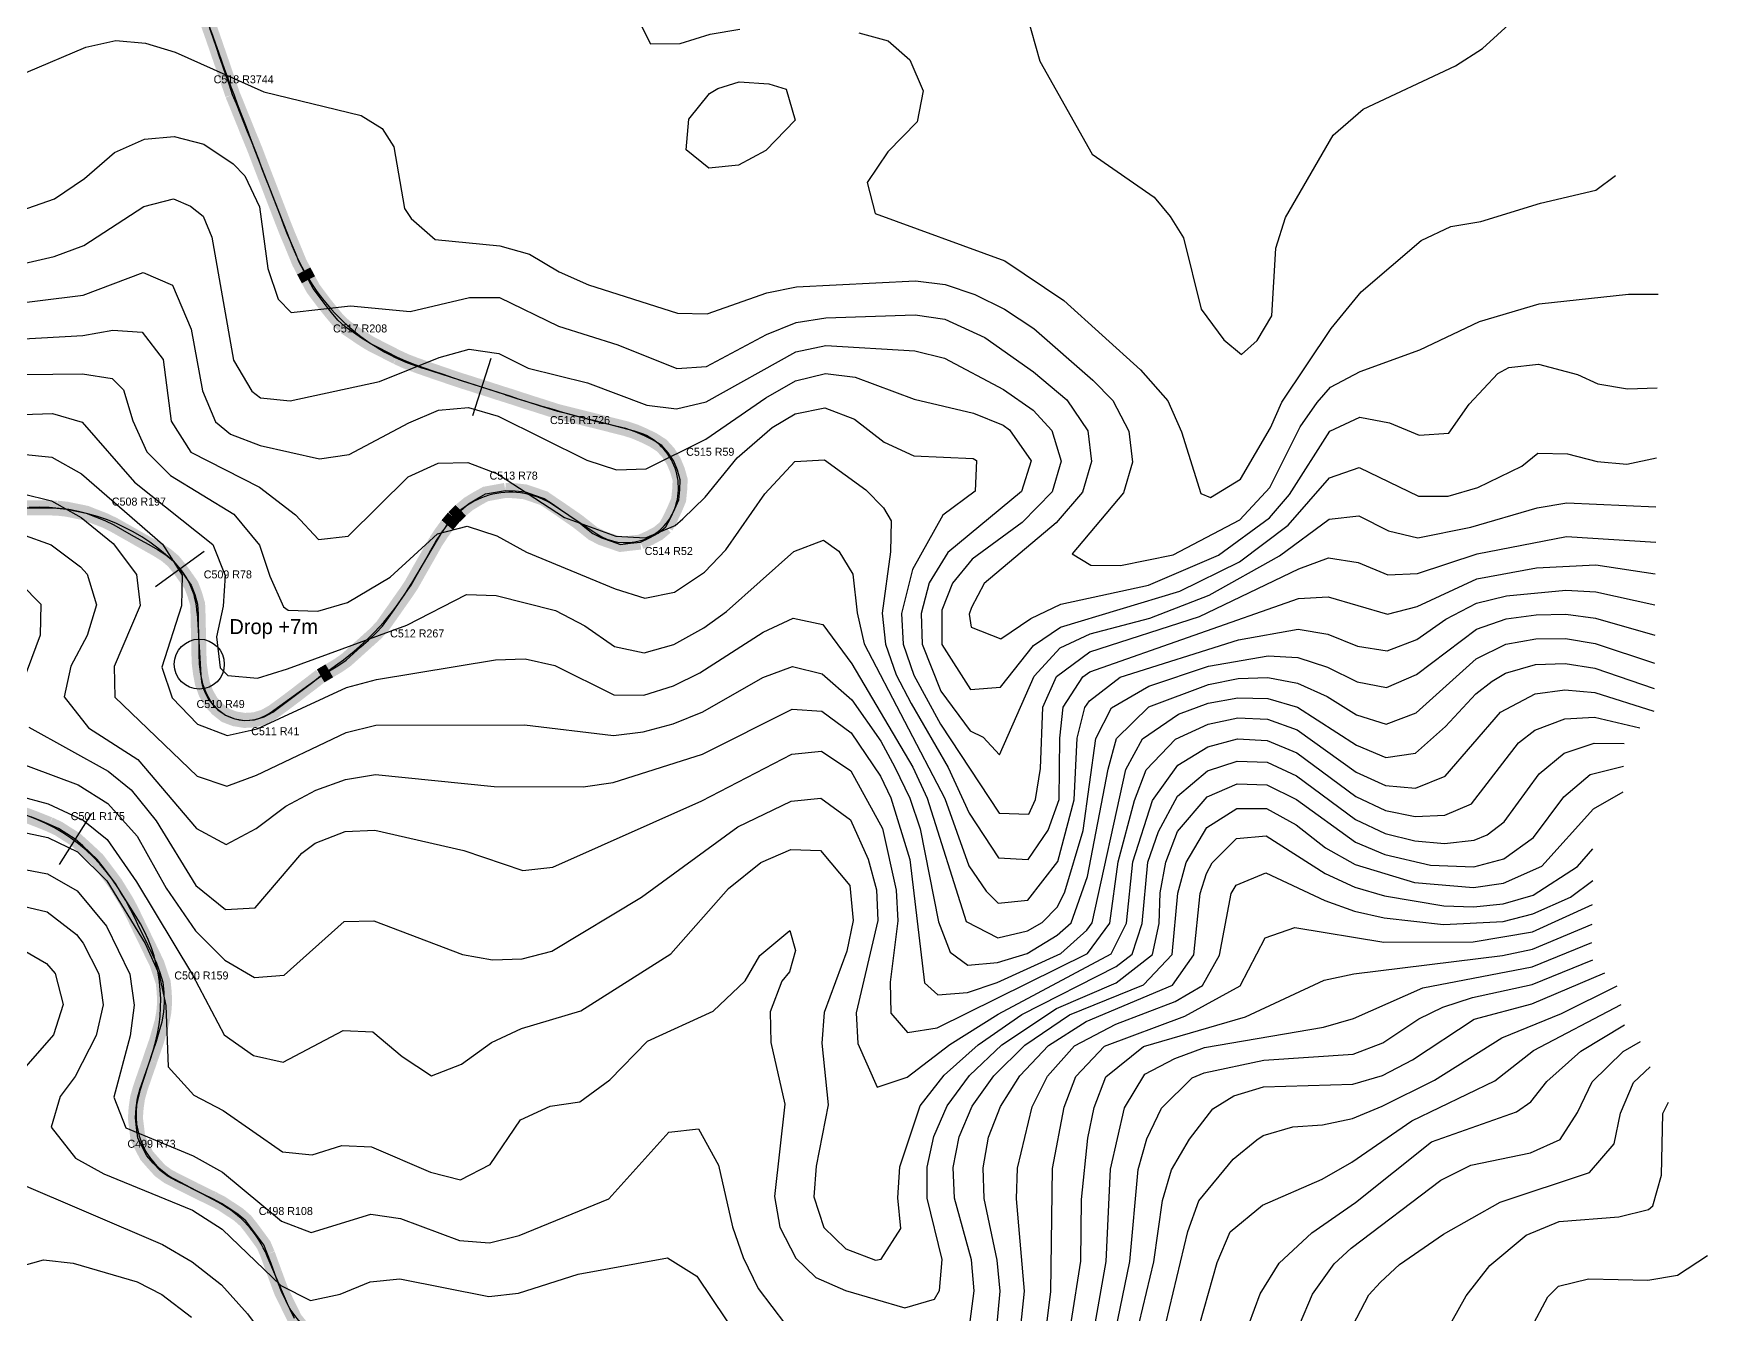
# Model space of a CAD drawing. Header units: metres. Extents: x 697254 to 930473, y 8023396 to 8227001.
# Drawn here: x 730921 to 732595, y 8207585 to 8208866 of the extents above; entities that cross this region are included whole.
import ezdxf

# ---------------------------------------------------------------- set-up
doc = ezdxf.new("R2010")
doc.units = ezdxf.units.M
for name, color, linetype in [('ALIGNMENT_FITTED', 4, 'Continuous'), ('CENTRELINE', 7, 'Continuous'), ('CHAINAGE', 7, 'Continuous'), ('CONTOUR_10M', 33, 'Continuous'), ('CONTOUR_INDEX_50M', 34, 'Continuous'), ('CURVE_LABELS', 4, 'Continuous'), ('GRADE_0-4', 3, 'Continuous'), ('GRADE_4-6', 2, 'Continuous'), ('GRADE_6-8', 30, 'Continuous'), ('GRADE_GT8', 1, 'Continuous'), ('PROFILE_FLAGS', 6, 'Continuous')]:
    doc.layers.add(name, color=color, linetype=linetype)

msp = doc.modelspace()

# ---------------------------------------------------------------- linework, layer by layer
at = {"layer": 'ALIGNMENT_FITTED'}
for p, q in [((731179.5, 8208654.3), (731141, 8208753.2)), ((731393.1, 8208504.9), (731309.8, 8208531.6)), ((731521.9, 8208468.7), (731490.4, 8208476.8)), ((731441.3, 8208394.5), (731484.3, 8208365.8)), ((731299.3, 8208316.7), (731330.3, 8208369.1)), ((731084.7, 8208286.8), (731088.2, 8208224.7)), ((731157.5, 8208187.1), (731225.4, 8208235.9)), ((731023.4, 8207983.7), (731005.3, 8208012.3)), ((731027, 8207807.4), (731040.5, 8207849.4)), ((731106.1, 8207697.4), (731062, 8207720.8)), ((731172.8, 8207600.6), (731154.8, 8207643.8))]:
    msp.add_line(p, q, dxfattribs=at)
for centre, radius, start, end in [((734630, 8210110.2), 3743.5, -160.9843, -158.7475), ((731373.4, 8208729.7), 208.1, -158.7475, -107.798), ((731920.8, 8210148.7), 1726.4, -107.798, -104.4366), ((731507.3, 8208411.9), 58.6, -23.7679, 75.5634), ((731397.8, 8208329.1), 78.4, 56.3714, 149.3783), ((730925.2, 8208195.6), 197, 46.6091, 92.4438), ((731513.2, 8208409.3), 52.2, -123.6286, -23.7679), ((731007.2, 8208282.4), 77.6, 3.222, 46.6091), ((731069.3, 8208452.9), 267.3, -54.268, -30.6217), ((731136.9, 8208227.4), 48.8, -176.778, -115.266), ((731133.6, 8208220.4), 41, -115.266, -54.268), ((730857.2, 8207918.4), 175.4, 32.3881, 83.5343), ((730888.8, 8207898.3), 159.4, -17.8784, 32.3881), ((731096.2, 8207785), 72.7, 162.1216, -118.0339), ((731055.5, 8207602.4), 107.5, 22.6112, 61.9661), ((731249, 8207632.3), 82.5, -157.3888, -89.7315)]:
    msp.add_arc(centre, radius, start, end, dxfattribs=at)
at = {"layer": 'CENTRELINE'}
for points in [[(730914.3, 8208392, 663.9), (730924.3, 8208392.1, 663.3), (730934.3, 8208391.9, 662.7), (730944.3, 8208391.7, 661.8), (730954.2, 8208390.6, 660.7), (730964, 8208388.6, 659.9), (730973.8, 8208386.6, 658.7), (730983.1, 8208382.9, 657.8), (730992.4, 8208379.3, 656.9), (731001.4, 8208374.9, 656.2), (731010.1, 8208370, 655.7), (731018.8, 8208365.1, 655.1), (731027.5, 8208360.1, 654.5), (731036.2, 8208355.2, 654), (731044.9, 8208350.3, 653.1), (731053.4, 8208345, 652.1), (731060.9, 8208338.6, 651.6), (731067.3, 8208330.8, 651.7), (731073.1, 8208322.7, 651.5), (731078.8, 8208314.5, 650.4), (731082.3, 8208305.2, 649.5), (731085.1, 8208295.6, 648.5), (731085.5, 8208285.6, 648), (731085.7, 8208275.6, 647.5), (731086, 8208265.6, 647.1), (731086.2, 8208255.6, 646.6), (731086.4, 8208245.6, 646.1), (731086.8, 8208235.7, 645.6), (731088.1, 8208225.7, 645.1), (731090, 8208216, 644.6), (731093.5, 8208206.6, 644.2), (731098.4, 8208198, 643.7), (731105.1, 8208190.7, 643.2), (731113, 8208184.5, 643.7), (731122.2, 8208181, 645), (731132.1, 8208179.4, 646.4), (731142, 8208180, 647.3), (731151.6, 8208182.9, 647.5), (731160.2, 8208187.7, 647.3), (731168.3, 8208193.6, 646.8), (731176.4, 8208199.6, 646.5), (731184.3, 8208205.6, 646.3), (731192.2, 8208211.7, 646.2), (731200.2, 8208217.8, 646.2), (731208.1, 8208223.9, 645.9), (731216.8, 8208229, 645.5), (731225.4, 8208234.1, 644.8), (731233.5, 8208239.7, 643.9), (731241, 8208246.4, 642.6), (731248.4, 8208253.1, 641.3), (731255.9, 8208259.8, 640.1), (731263.3, 8208266.5, 639), (731270.1, 8208273.8, 637.4), (731275.8, 8208281.9, 635.8), (731281.6, 8208290.1, 634.5), (731287.3, 8208298.3, 634), (731293.1, 8208306.5, 633.7), (731298.7, 8208314.8, 633.7), (731303.6, 8208323.5, 633.5), (731308.5, 8208332.2, 633), (731313.5, 8208340.9, 632.5), (731318.4, 8208349.6, 632), (731323.3, 8208358.3, 631.8), (731328.8, 8208366.6, 631.3), (731334.7, 8208374.7, 630.6), (731341.1, 8208382.4, 630.1), (731348.2, 8208389.4, 629.2), (731355.9, 8208395.8, 628.1), (731364.4, 8208401, 626.7), (731373.1, 8208405.8, 625.6), (731383, 8208407.6, 624.9), (731392.8, 8208409.4, 623.1), (731402.7, 8208409, 621.2), (731412.7, 8208407.9, 619.4), (731422.1, 8208404.7, 618.5), (731431.6, 8208401.4, 617.9), (731439.8, 8208395.8, 617.9), (731448.1, 8208390.2, 618.2), (731456.3, 8208384.5, 618.6), (731464.6, 8208378.8, 619), (731472.4, 8208372.7, 619.6), (731480.3, 8208366.4, 620.1), (731489, 8208361.9, 620), (731498.5, 8208358.6, 619.5), (731507.9, 8208355.4, 619.5), (731517.9, 8208356.6, 619.2), (731527.8, 8208357.7, 618.9), (731536.9, 8208361.8, 618.6), (731545.7, 8208366.5, 618.9), (731553.3, 8208372.9, 618.8), (731558, 8208381.7, 618.2), (731562.2, 8208390.8, 617.1), (731566.1, 8208400, 616), (731567.1, 8208410, 614.4), (731567.6, 8208419.9, 613.1), (731564.9, 8208429.5, 611.3), (731561.1, 8208438.6, 609.6), (731555.7, 8208447.1, 608.2), (731549.1, 8208454.3, 607.2), (731540.7, 8208459.7, 606.5), (731531.8, 8208464.1, 606.1), (731522.6, 8208468.1, 605.6), (731513.1, 8208471.2, 605.2), (731503.4, 8208473.6, 605.1), (731493.7, 8208476.1, 605.5), (731484, 8208478.5, 606), (731474.3, 8208480.9, 606.5), (731464.6, 8208483.3, 606.2), (731454.9, 8208485.8, 605.8), (731445.2, 8208488.2, 605.3), (731435.7, 8208491.2, 604.7), (731426.1, 8208494.3, 604), (731416.6, 8208497.3, 603.2), (731407.1, 8208500.4, 603.9), (731397.6, 8208503.5, 604.8), (731388, 8208506.5, 605.7), (731378.5, 8208509.6, 606.2), (731369, 8208512.6, 606.5), (731359.5, 8208515.7, 606.5), (731349.9, 8208518.7, 605.9), (731340.4, 8208521.8, 604.7), (731331, 8208525.1, 603.4), (731321.5, 8208528.3, 601.7), (731312, 8208531.6, 599.7), (731302.6, 8208534.9, 597.7), (731293.3, 8208538.5, 596.2), (731284.2, 8208542.7, 595.8), (731275.3, 8208547.3, 595.2), (731266.4, 8208551.8, 594.7), (731257.5, 8208556.4, 595.3), (731249.1, 8208561.7, 595.6), (731240.8, 8208567.3, 595.6), (731232.5, 8208572.9, 594.7), (731225.3, 8208579.7, 593.2), (731218.9, 8208587.4, 591.5), (731212.6, 8208595.2, 589.8), (731206.6, 8208603.2, 588.1), (731200.6, 8208611.2, 586.8), (731195.9, 8208620, 585.8), (731191.2, 8208628.8, 585.1), (731186.6, 8208637.7, 585.2), (731182.8, 8208647, 585.5), (731179, 8208656.2, 585.8), (731175.1, 8208665.4, 586.4), (731171.4, 8208674.7, 586.7), (731167.8, 8208684, 586.9), (731164.2, 8208693.4, 586.9), (731160.6, 8208702.7, 586.8), (731157, 8208712.1, 586.7), (731153.4, 8208721.4, 586.5), (731149.8, 8208730.7, 586.1), (731146.2, 8208740.1, 586), (731142.7, 8208749.4, 585.8), (731138.9, 8208758.7, 585.2), (731135.1, 8208767.9, 584.3), (731131.4, 8208777.2, 583.3), (731127.6, 8208786.5, 582.3), (731123.9, 8208795.8, 581.6), (731120.1, 8208805, 580.8), (731116.9, 8208814.5, 579.9), (731113.6, 8208823.9, 579.3), (731110.4, 8208833.4, 578.7), (731107.1, 8208842.9, 578), (731103.9, 8208852.3, 577.4), (731100.6, 8208861.8, 577), (731097.3, 8208871.2, 576.4)], [(731182.1, 8207581.3, 732.7), (731177.7, 8207590.3, 731.9), (731173.3, 8207599.3, 730.7), (731168.9, 8207608.3, 729.5), (731165.4, 8207617.6, 728.6), (731162, 8207627, 727.7), (731158.5, 8207636.4, 726.9), (731155.1, 8207645.8, 726), (731151.2, 8207655, 725.6), (731145.3, 8207663.1, 725.9), (731139.4, 8207671.1, 726.3), (731133.2, 8207679, 726.1), (731125.8, 8207685.5, 725.9), (731117.4, 8207691, 726.1), (731109.1, 8207696.5, 726.3), (731100.2, 8207701.1, 726.2), (731091.2, 8207705.5, 726.1), (731082.2, 8207709.9, 726), (731073.3, 8207714.4, 726), (731064.4, 8207718.9, 725.9), (731055.5, 8207723.5, 725.6), (731047.5, 8207729.3, 724.7), (731040.8, 8207736.7, 723.3), (731034.2, 8207744.2, 722.1), (731029.6, 8207753.1, 720.6), (731025.3, 8207762.1, 719.3), (731024.1, 8207772, 717.6), (731022.9, 8207781.9, 716.4), (731023.6, 8207791.9, 715), (731025, 8207801.8, 713.4), (731027.7, 8207811.4, 713.1), (731030.9, 8207820.8, 712.5), (731034.2, 8207830.3, 711.6), (731037.5, 8207839.7, 711.3), (731040.7, 8207849.2, 711.3), (731044, 8207858.6, 711.2), (731046.7, 8207868.2, 711.1), (731049.5, 8207877.9, 710.9), (731051.3, 8207887.7, 710.9), (731052.1, 8207897.6, 711), (731051.7, 8207907.6, 710.6), (731050.7, 8207917.5, 710.5), (731047.5, 8207927, 710.9), (731044.3, 8207936.5, 710.4), (731039.9, 8207945.5, 710.4), (731035.6, 8207954.5, 710.5), (731031.2, 8207963.5, 710), (731026.8, 8207972.5, 709.5), (731022.5, 8207981.5, 709), (731018.1, 8207990.5, 708.6), (731013.4, 8207999.3, 708.6), (731008.1, 8208007.8, 708.8), (731002.9, 8208016.3, 709), (730996.9, 8208024.3, 709.4), (730990.9, 8208032.3, 709.3), (730984.8, 8208040.3, 708.9), (730977.6, 8208047.1, 708.8), (730970.2, 8208053.9, 708.7), (730962.8, 8208060.6, 708.4), (730954.3, 8208065.9, 708), (730945.9, 8208071.3, 707.5), (730936.9, 8208075.5, 707.3), (730927.6, 8208079.2, 707), (730918.2, 8208082.9, 706.7)]]:
    msp.add_polyline3d(points, dxfattribs=at)
at = {"layer": 'CHAINAGE'}
for p, q in [((731378.2, 8208541.2), (731359.8, 8208484.1)), ((731043, 8208313.2), (731091.5, 8208348.5)), ((730978.8, 8208085.9), (730946.7, 8208035.3))]:
    msp.add_line(p, q, dxfattribs=at)
at = {"layer": 'CONTOUR_10M'}
for points, elevation in [([(731909.9, 8208900.1), (731927.3, 8208838.4), (731979.6, 8208745.6), (732041.5, 8208702.6), (732057.4, 8208683.3), (732070.8, 8208662), (732088.7, 8208590.7), (732111.1, 8208559.8), (732129, 8208545.4), (732144.6, 8208559.4), (732159.1, 8208584), (732163.1, 8208651.5), (732172.9, 8208682.1), (732220.4, 8208764.6), (732250.4, 8208790.7), (732343, 8208834), (732369.9, 8208851.2), (732399.9, 8208878.4)], 560), ([(731529, 8208873.4), (731538, 8208855.9), (731567.7, 8208856.2), (731597.5, 8208865.5), (731627.3, 8208870.5)], 570), ([(730913.7, 8208827.3), (730973.4, 8208852.5), (731003.2, 8208859.3), (731032.9, 8208856.6), (731062.5, 8208847.4), (731151.2, 8208807.8), (731248.6, 8208784.1), (731269.7, 8208771.1), (731281.3, 8208753), (731292, 8208691.4), (731298.5, 8208681.1), (731322.5, 8208660.3), (731387.3, 8208653.8), (731416.9, 8208645.6), (731446.5, 8208627.9), (731476, 8208615), (731564.9, 8208586.6), (731594.6, 8208585.9), (731654.2, 8208606.8), (731684, 8208612.8), (731802.9, 8208618.9), (731832.6, 8208615.1), (731862.2, 8208605.2), (731891.8, 8208590.6), (731921.3, 8208571.2), (731980.1, 8208519.7), (732000.1, 8208499.4), (732016.1, 8208468.5), (732019.9, 8208437.7), (732010.8, 8208407.1), (731959.6, 8208346.1), (731978.2, 8208334.7), (732007.9, 8208334.2), (732060.6, 8208345), (732127.2, 8208380), (732157.3, 8208412.2), (732187.6, 8208472.9), (732204.6, 8208497.3), (732217.8, 8208512.6), (732247.6, 8208528.1), (732307.3, 8208549.9), (732367, 8208578.4), (732426.6, 8208595.8), (732515.9, 8208605.7), (732545.6, 8208605.6)], 580), ([(731746.1, 8208866.9), (731775.7, 8208859), (731797.3, 8208839.8), (731810.7, 8208808.9), (731804.6, 8208777.8), (731775.4, 8208747.8), (731754.6, 8208717.3), (731762.5, 8208686.4), (731892.3, 8208638.9), (731951.3, 8208599.4), (732027.9, 8208529.9), (732055.2, 8208498.9), (732068.8, 8208468), (732088.1, 8208406.3), (732097.8, 8208402.4), (732127.7, 8208420.5), (732157.9, 8208472.1), (732169.1, 8208497.6), (732218.4, 8208571.3), (732248.5, 8208608), (732308.5, 8208659.4), (732338.3, 8208673.4), (732368.1, 8208678.1), (732427.7, 8208696.5), (732483.3, 8208709.6), (732502.8, 8208724.2)], 570), ([(731605.4, 8208811.1), (731626.7, 8208818), (731656.4, 8208815.8), (731673.7, 8208810.4), (731682.5, 8208779.5), (731653.1, 8208749.1), (731625.9, 8208734.7), (731596.1, 8208731.5), (731573.5, 8208749.9), (731576.3, 8208780.6), (731596.9, 8208806.1), (731605.4, 8208811.1)], 580), ([(730882.5, 8208680.3), (730942.1, 8208700.8), (730972, 8208721.3), (731002, 8208747.2), (731031.9, 8208760.6), (731061.6, 8208763.2), (731091.3, 8208755.7), (731120.8, 8208735.9), (731132.4, 8208723.8), (731147.1, 8208692.9), (731155.4, 8208631.3), (731165.6, 8208600.5), (731178.6, 8208587.1), (731238.1, 8208593.8), (731297.5, 8208588.1), (731357.1, 8208602.2), (731386.8, 8208602.3), (731445.9, 8208573.6), (731505.1, 8208555), (731564.3, 8208531.1), (731594, 8208533.3), (731653.8, 8208565.3), (731683.6, 8208577.2), (731713.4, 8208582), (731802.6, 8208585), (731832.2, 8208580.7), (731872.2, 8208562.3), (731920.8, 8208527.9), (731954.1, 8208499.9), (731975.1, 8208468.9), (731978.9, 8208438.2), (731970, 8208407.5), (731943.7, 8208377), (731871.5, 8208316.3), (731858.9, 8208292.3), (731856.6, 8208285.7), (731858.7, 8208272.7), (731888.3, 8208261), (731918.2, 8208281.3), (731948.1, 8208295.8), (732036, 8208314.6), (732105.8, 8208344.6), (732157, 8208381.9), (732176.8, 8208405.3), (732217.3, 8208468.7), (732247.2, 8208482.7), (732276.8, 8208476.8), (732306.4, 8208464.6), (732336.1, 8208466.5), (732356.5, 8208495.7), (732385.1, 8208526.1), (732396.3, 8208532.1), (732426, 8208535.5), (732464.7, 8208525.3), (732485.2, 8208515.9), (732514.9, 8208510.9), (732544.6, 8208511.9)], 590), ([(730881.6, 8208593.5), (730970.8, 8208604.5), (731030.5, 8208627.1), (731060.1, 8208614.7), (731078.7, 8208570.6), (731090, 8208509), (731102.9, 8208478.1), (731117.9, 8208465.7), (731147.5, 8208454.2), (731206.8, 8208440.9), (731236.5, 8208445.4), (731296.3, 8208477.1), (731326.1, 8208489.5), (731355.9, 8208492.4), (731385.5, 8208483.6), (731474.2, 8208439.6), (731503.8, 8208429.9), (731533.5, 8208431), (731593.3, 8208460.6), (731653.1, 8208501.9), (731683, 8208518.9), (731712.8, 8208526.2), (731742.5, 8208522.7), (731801.7, 8208500.6), (731860.9, 8208486.5), (731890.5, 8208474.5), (731896.9, 8208469.8), (731918.4, 8208438.8), (731908.8, 8208408.2), (731835.2, 8208347.4), (731816.6, 8208316.9), (731808.4, 8208286.2), (731809.4, 8208255.5), (731828.3, 8208208.8), (731857.6, 8208169.1), (731870.5, 8208162.6), (731887, 8208145), (731921.7, 8208223.5), (731947.6, 8208251.9), (731977.5, 8208266), (732037.1, 8208281.6), (732096.7, 8208304.6), (732166.9, 8208343.9), (732216.4, 8208380.7), (732246.1, 8208383.8), (732275.7, 8208368.9), (732305.3, 8208362.1), (732358.3, 8208372.6), (732424.5, 8208392.1), (732454.2, 8208396.9), (732543.3, 8208393.1)], 610), ([(730881.2, 8208559.2), (730970.4, 8208564.3), (731000.2, 8208569.7), (731029.8, 8208567.7), (731050.8, 8208540.2), (731058.7, 8208478.6), (731078.4, 8208447.7), (731147.1, 8208412.5), (731183, 8208385.1), (731205.9, 8208360.4), (731235.7, 8208363.7), (731295.7, 8208422.9), (731325.6, 8208436.6), (731355.3, 8208437.4), (731384.9, 8208426), (731451.9, 8208382.2), (731503.1, 8208363.7), (731532.8, 8208361.8), (731562.6, 8208374.2), (731570.4, 8208381), (731592.6, 8208402.5), (731624.5, 8208441.9), (731659.6, 8208472.3), (731682.7, 8208485.9), (731712.4, 8208492.1), (731742, 8208480.7), (731771.5, 8208457.5), (731801.1, 8208443.9), (731860.5, 8208441.3), (731863.8, 8208439.4), (731862.6, 8208408.6), (731830.2, 8208384.6), (731799.9, 8208330.2), (731788.9, 8208286.4), (731790.7, 8208255.7), (731801.1, 8208224.8), (731827.9, 8208175.7), (731886.4, 8208086.6), (731916.1, 8208085.8), (731923, 8208100.5), (731927.8, 8208131.2), (731930.2, 8208192.7), (731943.9, 8208223.3), (731977.3, 8208248.1), (732086.8, 8208283.3), (732186.1, 8208331.1), (732216, 8208342.1), (732245.6, 8208337.3), (732275.2, 8208325.1), (732304.9, 8208326.4), (732364.6, 8208346), (732453.9, 8208363.4), (732543, 8208357.5)], 620), ([(730910.6, 8208525.3), (730970, 8208525.8), (730999.6, 8208521.4), (731011.1, 8208509.9), (731020.3, 8208479), (731034.2, 8208448.1), (731058.1, 8208424.4), (731121.4, 8208385.7), (731146.9, 8208354.7), (731157.3, 8208323.8), (731171.1, 8208292.9), (731175.5, 8208289.5), (731205.2, 8208288.6), (731235, 8208297.4), (731277.6, 8208322.6), (731324.8, 8208365.9), (731354.6, 8208373.5), (731384.2, 8208363.8), (731413.8, 8208347.6), (731502.5, 8208311.1), (731532.2, 8208301.7), (731561.9, 8208307.8), (731591.9, 8208327.6), (731613.2, 8208349.8), (731652.1, 8208406), (731682.2, 8208438.3), (731711.9, 8208439.8), (731753.1, 8208409.8), (731770.8, 8208392), (731778.6, 8208378.8), (731778, 8208348), (731769.7, 8208286.6), (731772.8, 8208255.8), (731783.7, 8208225), (731798.5, 8208196.4), (731835.5, 8208132.2), (731856.7, 8208086.7), (731886, 8208042), (731915.7, 8208040.5), (731935.4, 8208069.6), (731946.6, 8208100.3), (731947.2, 8208161.8), (731950.6, 8208192.5), (731970.3, 8208223), (731977.1, 8208227.9), (732185.8, 8208301.3), (732215.6, 8208303), (732274.8, 8208285.5), (732304.6, 8208293.4), (732364.3, 8208321.1), (732423.8, 8208331.9), (732483.3, 8208334.8), (732542.6, 8208326)], 630), ([(730910.1, 8208485.4), (730939.9, 8208486.3), (730969.5, 8208477.7), (731021.9, 8208417.5), (731100.4, 8208355.2), (731112.8, 8208324.3), (731110.7, 8208293.6), (731104, 8208262.9), (731107.7, 8208232.1), (731115.4, 8208224.4), (731145.1, 8208221.7), (731174.9, 8208231), (731294.2, 8208274.8), (731353.9, 8208305.4), (731383.6, 8208304.2), (731442.9, 8208289.4), (731472.4, 8208274), (731501.9, 8208253.3), (731531.6, 8208246.9), (731561.4, 8208255.3), (731591.3, 8208272), (731614, 8208288.3), (731681.2, 8208348.3), (731711, 8208359.5), (731726.3, 8208348.6), (731740.4, 8208325.8), (731744.6, 8208286.9), (731751.6, 8208256.1), (731832.2, 8208101.5), (731856.2, 8208034.1), (731873.5, 8208008.8), (731885.5, 8207996.8), (731915.2, 8207999.7), (731945.3, 8208038.3), (731961.4, 8208100.1), (731964.7, 8208161.6), (731972.1, 8208192.2), (731976.8, 8208198.9), (732007.4, 8208222.6), (732126, 8208260.1), (732185.5, 8208270.7), (732215.2, 8208265.8), (732244.7, 8208253.7), (732274.4, 8208248.9), (732304.2, 8208260.4), (732333.2, 8208280.7), (732364, 8208296.5), (732393.8, 8208304), (732453.3, 8208309.8), (732483, 8208307.9), (732542.3, 8208295.1)], 640), ([(730909.3, 8208406.2), (730938.9, 8208398.8), (730968.5, 8208382.2), (731000.7, 8208356.2), (731024, 8208325.2), (731027.7, 8208294.4), (731001.8, 8208233.2), (731002.3, 8208202.5), (731084.6, 8208123.6), (731114.2, 8208113.8), (731144, 8208124.7), (731233.6, 8208167.2), (731263.4, 8208174.7), (731412, 8208174.9), (731501, 8208164.2), (731530.7, 8208168), (731560.5, 8208176.1), (731590.4, 8208188), (731650.2, 8208222.2), (731680, 8208233.3), (731709.6, 8208226.1), (731739.1, 8208200), (731768.3, 8208158.5), (731782.1, 8208132.7), (731797.3, 8208101.8), (731807.6, 8208071), (731825.9, 8207978), (731837.5, 8207947.7), (731855.1, 8207934.8), (731884.9, 8207937.3), (731914.7, 8207946.5), (731944.6, 8207964.6), (731958.4, 8207977.1), (731974.9, 8208023.3), (731995.4, 8208130.5), (732003.9, 8208161.2), (732036.1, 8208193), (732095.8, 8208215.3), (732125.6, 8208221.2), (732155.3, 8208222.2), (732184.9, 8208216.5), (732214.5, 8208203.2), (732244, 8208185.1), (732273.6, 8208175.5), (732303.5, 8208186.9), (732363.5, 8208240.9), (732393.3, 8208255.5), (732423.1, 8208261.1), (732452.8, 8208261.4), (732482.5, 8208256.4), (732541.7, 8208236.5)], 660), ([(730908.9, 8208365.5), (730938.5, 8208355), (730968, 8208333), (730974.6, 8208325.8), (730983.9, 8208294.9), (730974.6, 8208264.3), (730958.3, 8208233.7), (730951.6, 8208203), (730975.9, 8208172), (731025.4, 8208140.4), (731084, 8208071.4), (731113.6, 8208055.2), (731143.5, 8208071.3), (731173.4, 8208093.8), (731203.3, 8208109.8), (731233.1, 8208120.5), (731262.9, 8208125.2), (731381.6, 8208113.3), (731470.7, 8208113), (731500.5, 8208117.3), (731589.9, 8208145.8), (731679.5, 8208190.5), (731709.2, 8208188.6), (731738.7, 8208166.9), (731768, 8208123.7), (731778.1, 8208102), (731797.1, 8208040.3), (731811.8, 8207917.2), (731825.1, 8207905.2), (731854.8, 8207907.4), (731884.6, 8207917.3), (731948.1, 8207946.5), (731974.3, 8207969.8), (731979.6, 8207976.9), (732013.2, 8208130.3), (732030, 8208160.9), (732065.8, 8208185.6), (732095.6, 8208196.5), (732125.3, 8208201.9), (732155.1, 8208201.4), (732184.7, 8208192.8), (732243.7, 8208154.8), (732273.3, 8208142.4), (732303, 8208146.6), (732333, 8208173.3), (732363.1, 8208205.9), (732379.6, 8208218.7), (732393, 8208226.6), (732422.8, 8208235.3), (732452.5, 8208236.4), (732482.2, 8208231.7), (732541.4, 8208211.2)], 670), ([(730908.4, 8208316.1), (730928.2, 8208295.5), (730927.8, 8208264.7), (730905, 8208203.5)], 680), ([(730916.4, 8208172.6), (730995.5, 8208128.7), (731018.8, 8208110), (731043.8, 8208079), (731083.4, 8208014.4), (731112.9, 8207990.3), (731142.6, 8207991.9), (731189.4, 8208046.8), (731202.7, 8208056.7), (731232.6, 8208068.3), (731262.3, 8208069.7), (731351.2, 8208049.3), (731410.4, 8208029.5), (731440.2, 8208032.8), (731589.4, 8208099), (731679.1, 8208145.6), (731708.8, 8208148.6), (731738.3, 8208128.9), (731769.8, 8208071.4), (731783.5, 8208009.7), (731785.2, 8207979), (731777.5, 8207917.6), (731778.4, 8207886.8), (731795, 8207867.5), (731824.7, 8207872.1), (731974.9, 8207946.2), (731997.2, 8207976.7), (732005.6, 8208038.1), (732021.8, 8208099.5), (732033.7, 8208130.1), (732062.9, 8208160.5), (732095.4, 8208175.6), (732125.1, 8208181.9), (732154.8, 8208180.5), (732184.4, 8208169.9), (732243.4, 8208127.6), (732273, 8208114.3), (732302.7, 8208111.8), (732332.5, 8208123.7), (732388, 8208187.8), (732422.5, 8208205.9), (732452.3, 8208210.1), (732482, 8208207.3), (732541.2, 8208188.8)], 680), ([(730893.3, 8208142.1), (730965.7, 8208114.9), (730995.2, 8208096.5), (731024.5, 8208063.6), (731053.7, 8208011.6), (731083, 8207969.1), (731112.4, 8207939.8), (731141.9, 8207922.4), (731171.6, 8207924.8), (731231.6, 8207978.3), (731261.3, 8207979.1), (731350.1, 8207945.5), (731379.8, 8207940.1), (731409.5, 8207941.1), (731439.3, 8207948.7), (731529, 8208002.6), (731625.2, 8208072.9), (731678.6, 8208098.6), (731708.3, 8208101.6), (731737.8, 8208080), (731755.5, 8208040.8), (731763.9, 8208009.9), (731765.2, 8207979.2), (731743.5, 8207887.2), (731745.3, 8207856.4), (731764.7, 8207812.8), (731794.5, 8207822.7), (731837.3, 8207855.4), (731885.6, 8207885.7), (731998.6, 8207946), (732013.8, 8207976.6), (732020.3, 8208038), (732039.8, 8208099.3), (732065.2, 8208134.8), (732095.1, 8208153.1), (732124.9, 8208160.9), (732154.6, 8208159.3), (732184.2, 8208147), (732243.2, 8208103.4), (732272.7, 8208089.4), (732302.4, 8208083.4), (732332.1, 8208084.8), (732358.7, 8208095.9), (732405.9, 8208156.9), (732422.1, 8208169.5), (732452, 8208181.1), (732481.7, 8208182.7), (732527.2, 8208172.1)], 690), ([(730905.7, 8208068.6), (730935.4, 8208062.3), (730965, 8208047.9), (730994.4, 8208018.9), (731032.7, 8207956.2), (731046.8, 8207925.3), (731053.4, 8207894.4), (731055.6, 8207832.9), (731081.2, 8207804.7), (731110.8, 8207789.5), (731169.8, 8207748.2), (731199.5, 8207745.1), (731229.3, 8207754.4), (731259, 8207753.1), (731318.1, 8207727.8), (731347.8, 8207720.1), (731377.6, 8207735.3), (731407.8, 8207780.2), (731437.7, 8207793.8), (731467.4, 8207798), (731497.4, 8207820), (731534.9, 8207858.6), (731600.6, 8207888.7), (731632.7, 8207919.1), (731647.2, 8207944.5), (731677.2, 8207969.4), (731683, 8207949.3), (731676.8, 8207928.1), (731669.4, 8207918.7), (731657.6, 8207888.1), (731658.1, 8207857.3), (731672.4, 8207795.7), (731661.9, 8207703.5), (731667.1, 8207672.7), (731683.1, 8207641.8), (731703.3, 8207622.4), (731732.8, 8207609.5), (731792.1, 8207592.2), (731821.9, 8207600.6), (731826.8, 8207609.5), (731829.6, 8207640.3), (731814.5, 8207701.9), (731814.5, 8207732.7), (731821.2, 8207763.3), (731834.6, 8207794), (731856.9, 8207824.5), (731889.2, 8207854.9), (731943.8, 8207891.5), (732003.5, 8207917.1), (732039.8, 8207945.5), (732046.4, 8207976.2), (732047.6, 8208006.9), (732053.3, 8208037.6), (732065, 8208068.3), (732094.6, 8208102.9), (732124.4, 8208115.9), (732154.1, 8208115), (732183.7, 8208100.5), (732242.7, 8208057.6), (732272.3, 8208045.3), (732318, 8208034.8), (732361.3, 8208032.9), (732391.1, 8208040.9), (732421, 8208062.5), (732451.1, 8208102.9), (732477.6, 8208125.4), (732510.9, 8208133.5)], 710), ([(731857.5, 8207578.5), (731861.7, 8207609.2), (731858.8, 8207640), (731841.8, 8207701.6), (731840.7, 8207732.4), (731846.5, 8207763.1), (731859.7, 8207793.7), (731881.2, 8207824.2), (731912.1, 8207854.6), (731956.8, 8207884.9), (732030.8, 8207914.9), (732059.4, 8207945.3), (732065.2, 8208006.8), (732073.6, 8208037.4), (732094.3, 8208072.5), (732124.2, 8208091.2), (732153.9, 8208091.2), (732183.4, 8208075), (732212.9, 8208052.1), (732242.4, 8208035.3), (732301.7, 8208017.5), (732361, 8208012.2), (732390.8, 8208016.6), (732429.2, 8208033.7), (732480.7, 8208090.9), (732510.6, 8208108.1)], 720), ([(731882, 8207547.5), (731887.4, 8207608.9), (731884.4, 8207639.7), (731871.4, 8207701.3), (731870.5, 8207732.1), (731876, 8207762.8), (731887.8, 8207793.4), (731907.3, 8207823.9), (731935.9, 8207854.4), (731973.4, 8207878.3), (732059.8, 8207914.6), (732081.1, 8207945.1), (732087.5, 8208006.5), (732093.8, 8208026.5), (732099.4, 8208037.1), (732123.9, 8208061.5), (732153.6, 8208063.9), (732212.6, 8208026.4), (732242.2, 8208012.8), (732271.8, 8208004), (732331.1, 8207994.1), (732360.8, 8207993.1), (732390.6, 8207996.1), (732420.4, 8208004.6), (732464.7, 8208033.3), (732480.3, 8208051)], 730), ([(730905.4, 8208031.7), (730935, 8208026.1), (730964.5, 8208008.9), (730993.9, 8207973.7), (731017.2, 8207925.6), (731021.6, 8207894.8), (731017.7, 8207864.1), (731001.2, 8207802.7), (731013.2, 8207771.9), (731080.6, 8207744.1), (731110.1, 8207727.8), (731169, 8207678.7), (731198.6, 8207667.4), (731258.3, 8207685.6), (731287.9, 8207681.5), (731347.1, 8207659.4), (731376.8, 8207657), (731406.6, 8207664.3), (731496.1, 8207701), (731556.2, 8207767.7), (731586, 8207770.9), (731606, 8207734.9), (731619.8, 8207673.2), (731630.5, 8207642.4), (731645.7, 8207611.5), (731673, 8207575.3)], 720), ([(731895.8, 8207455.1), (731911.8, 8207608.6), (731903.9, 8207701), (731904.9, 8207731.7), (731919.5, 8207793.1), (731934.9, 8207823.6), (731961.8, 8207854.1), (732003.1, 8207875.8), (732062.7, 8207898.4), (732089.9, 8207914.3), (732106.8, 8207944.8), (732118.5, 8208006.2), (732123.4, 8208014.6), (732153.2, 8208027), (732212.3, 8207999.2), (732241.9, 8207988.8), (732271.6, 8207981.9), (732330.9, 8207975.4), (732390.4, 8207978.2), (732420.2, 8207985.9), (732457.8, 8208002.6), (732480, 8208019.3)], 740), ([(730905, 8207995), (730934.6, 8207987.9), (730964.1, 8207965.4), (730970.5, 8207956.8), (730986.2, 8207925.9), (730990.5, 8207895.1), (730983.7, 8207864.4), (730962.6, 8207823.5), (730947.5, 8207803.3), (730938.6, 8207772.7), (730963, 8207741.6), (730991.3, 8207726.1), (731080, 8207689.7), (731109.5, 8207670.6), (731168.4, 8207614.4), (731197.9, 8207599.4), (731227.7, 8207605.9), (731257.5, 8207618.1), (731287.3, 8207621), (731376.2, 8207603.3), (731406, 8207606.8), (731465.6, 8207625.9), (731554.9, 8207642), (731584.4, 8207623.8), (731642.9, 8207536.4)], 730), ([(731948.8, 8207516), (731968.1, 8207638.8), (731968.8, 8207700.3), (731975.1, 8207761.7), (731981.5, 8207792.4), (731993.2, 8207823), (732030.8, 8207853.4), (732132.9, 8207883), (732211.5, 8207919.6), (732241.3, 8207926.2), (732390, 8207944.2), (732419.8, 8207950.7), (732479.5, 8207975.8)], 760), ([(730904.5, 8207953.2), (730934.1, 8207936.5), (730942.7, 8207926.4), (730950.6, 8207895.5), (730941.1, 8207864.9), (730887.4, 8207803.9)], 740), ([(731972, 8207515.8), (731993.5, 8207638.5), (731997.9, 8207730.7), (732011.9, 8207792.1), (732032.2, 8207825.6), (732062.1, 8207841.5), (732091.9, 8207852.4), (732211, 8207872.8), (732240.8, 8207881.3), (732310.2, 8207911.9), (732419.6, 8207933.2), (732479.3, 8207957.5)], 770), ([(731998.1, 8207546.2), (732017.2, 8207638.3), (732025.4, 8207730.4), (732034.2, 8207761.1), (732048.9, 8207791.7), (732079.5, 8207822.1), (732091.7, 8207827), (732151.2, 8207839.6), (732240.4, 8207845.8), (732270.3, 8207857.2), (732306.3, 8207881.2), (732330.1, 8207892.7), (732359.9, 8207902.5), (732419.4, 8207915.4), (732480, 8207939.9)], 780), ([(732026.5, 8207576.7), (732041.2, 8207638), (732050, 8207699.4), (732058.8, 8207730.1), (732077, 8207760.6), (732100.2, 8207791.1), (732121.1, 8207803.9), (732150.9, 8207812.9), (732240.1, 8207815.6), (732269.9, 8207824.3), (732299.8, 8207840.1), (732361.5, 8207880.6), (732419.2, 8207896.1), (732492.3, 8207927)], 790), ([(732087.2, 8207576), (732104.5, 8207637.4), (732117.4, 8207668), (732149.7, 8207694.6), (732209.4, 8207720.7), (732239.3, 8207737.6), (732299.1, 8207778.9), (732382.3, 8207818.9), (732420.7, 8207849.3), (732508.4, 8207895.4)], 810), ([(732136.2, 8207575.5), (732147.5, 8207606.2), (732166.4, 8207636.7), (732199.1, 8207667.1), (732242.7, 8207697.4), (732318.9, 8207758.1), (732404, 8207787.9), (732418.2, 8207797.9), (732434.2, 8207818.4), (732468.1, 8207848.8), (732511.9, 8207875.1)], 820), ([(732186.9, 8207575), (732199.8, 8207605.6), (732221.5, 8207636.1), (732238.4, 8207651.8), (732328.2, 8207719.8), (732358.1, 8207734.8), (732417.7, 8207747), (732447.5, 8207760.3), (732464.8, 8207787.3), (732479.4, 8207817.9), (732510.4, 8207848.3), (732527.7, 8207858.5)], 830), ([(732240.1, 8207574.4), (732256.3, 8207605), (732267.7, 8207617.9), (732286.9, 8207635.4), (732330.7, 8207665.7), (732387.4, 8207697.9), (732476.9, 8207727.4), (732501.6, 8207756.1), (732507.8, 8207786.8), (732520.8, 8207817.4), (732537.4, 8207832.9)], 840), ([(730902.1, 8207718.9), (731050, 8207655.3), (731079.5, 8207638.2), (731109, 8207615.1), (731134.9, 8207586.1), (731167.6, 8207542.2)], 740), ([(732418.9, 8207572.5), (732435.3, 8207603.1), (732446, 8207613.7), (732475.7, 8207621.2), (732535.2, 8207619.6), (732564.9, 8207624.9), (732594.8, 8207644.5)], 860)]:
    msp.add_lwpolyline(points, dxfattribs=dict(at, elevation=elevation))
at = {"layer": 'CONTOUR_INDEX_50M'}
for points, elevation in [([(730881.9, 8208629.5), (730941.5, 8208643.3), (730971.3, 8208654.1), (731031.2, 8208693.2), (731061, 8208701), (731078, 8208693.6), (731090.5, 8208683.7), (731099.3, 8208662.7), (731121, 8208539.5), (731139.3, 8208508.5), (731148, 8208501.8), (731177.7, 8208498.8), (731267, 8208518.4), (731326.7, 8208542.4), (731356.5, 8208550.6), (731386.2, 8208546.1), (731415.7, 8208531.7), (731475, 8208517), (731534.2, 8208494.5), (731563.9, 8208491.1), (731593.7, 8208497.9), (731683.3, 8208547.9), (731713.1, 8208554.2), (731802.2, 8208548.9), (731831.8, 8208541.7), (731890.9, 8208510.4), (731920.4, 8208489.6), (731939.1, 8208469.3), (731948.5, 8208438.5), (731939.5, 8208407.8), (731909.6, 8208377.4), (731859.4, 8208340.5), (731840, 8208316.6), (731829.2, 8208289.5), (731829.1, 8208255.2), (731858, 8208210.2), (731887.8, 8208212.8), (731921, 8208254.3), (731947.8, 8208272.7), (732067.1, 8208308.5), (732126.8, 8208338.1), (732175.5, 8208374.6), (732216.8, 8208421.8), (732246.6, 8208432.2), (732305.8, 8208403.6), (732335.5, 8208403.6), (732365.3, 8208412.4), (732409.1, 8208433.6), (732425.1, 8208446.7), (732454.8, 8208445.8), (732484.4, 8208438.3), (732514.1, 8208435.7), (732543.9, 8208442.1)], 600), ([(730909.7, 8208445.7), (730939.4, 8208442.6), (730968.9, 8208426), (731050.1, 8208355.7), (731069.5, 8208324.8), (731069, 8208294), (731049.4, 8208232.7), (731059.8, 8208201.9), (731085.1, 8208175.7), (731114.7, 8208164.3), (731144.5, 8208171), (731234.1, 8208212.4), (731263.9, 8208220.4), (731382.9, 8208240.1), (731412.7, 8208241), (731442.3, 8208234.3), (731501.4, 8208204.9), (731531.1, 8208204.6), (731560.9, 8208213.9), (731587.3, 8208227.1), (731650.6, 8208267.8), (731680.5, 8208281.7), (731710.2, 8208275.4), (731739.4, 8208236), (731800.2, 8208132.6), (731814.5, 8208101.7), (731853.6, 8207978.2), (731885.1, 8207961.9), (731914.9, 8207968.9), (731929.6, 8207977.4), (731944.9, 8207992.9), (731952.2, 8208008), (731970.6, 8208069.3), (731983.3, 8208161.4), (731999, 8208192), (732036.3, 8208213.5), (732096, 8208233.5), (732155.5, 8208244), (732185.2, 8208242.2), (732214.8, 8208232.7), (732244.4, 8208218.1), (732274, 8208212.2), (732303.9, 8208225.3), (732363.8, 8208270.5), (732393.6, 8208281), (732423.4, 8208285), (732453.1, 8208285.7), (732482.7, 8208281.8), (732542, 8208264.7)], 650), ([(730906.1, 8208104.1), (730935.7, 8208096), (730970.7, 8208079.8), (730994.8, 8208060.2), (731024.1, 8208018), (731079.9, 8207924.9), (731111.6, 8207864.9), (731141.1, 8207844.4), (731170.7, 8207837.7), (731230.5, 8207869.3), (731260.2, 8207868.1), (731289.6, 8207843.3), (731319.1, 8207824.1), (731349, 8207835.7), (731378.9, 8207857.4), (731408.8, 8207871.5), (731468.4, 8207889.2), (731558.1, 8207946), (731616, 8208011.5), (731648.2, 8208037.5), (731678.1, 8208050.2), (731707.8, 8208049.5), (731737.1, 8208014.3), (731740.7, 8207979.4), (731734.2, 8207948.8), (731711.6, 8207887.5), (731709.1, 8207856.8), (731715.7, 8207795.2), (731703.7, 8207733.8), (731701.2, 8207703.1), (731711.4, 8207672.3), (731733.3, 8207651), (731762.9, 8207639.6), (731768.7, 8207640.9), (731788.2, 8207671.5), (731785.3, 8207702.2), (731787.3, 8207733), (731807.6, 8207794.2), (731831.5, 8207824.7), (731865.4, 8207855.1), (731909.2, 8207885.4), (732003.7, 8207933.3), (732019.7, 8207945.7), (732029.7, 8207976.4), (732035.3, 8208037.8), (732045.8, 8208068.5), (732064.9, 8208103.8), (732094.9, 8208129), (732124.7, 8208138.8), (732154.4, 8208137.5), (732183.9, 8208124.1), (732242.9, 8208080.2), (732272.5, 8208066.5), (732302.1, 8208059), (732331.8, 8208056.3), (732361.5, 8208059.7), (732374.6, 8208065), (732391.4, 8208077.9), (732426.4, 8208125.9), (732451.6, 8208146.6), (732481.4, 8208156.8), (732511.5, 8208156.2)], 700), ([(731922.8, 8207485.5), (731938.2, 8207608.4), (731939.9, 8207731.3), (731951.4, 8207792.7), (731963.3, 8207823.3), (731991.8, 8207853.8), (732072.1, 8207883.7), (732127.6, 8207913.9), (732152.5, 8207961.9), (732182.3, 8207972.5), (732271.3, 8207957.6), (732360.5, 8207957.9), (732420, 8207967.9), (732479.7, 8207995.3)], 750), ([(732053.1, 8207576.4), (732075.2, 8207668.4), (732086.1, 8207699), (732120.5, 8207740.6), (732144.3, 8207759.9), (732150.4, 8207764.5), (732180.2, 8207772.9), (732210, 8207774.9), (732239.7, 8207781.3), (732269.6, 8207793.8), (732321.9, 8207819.6), (732389.2, 8207862), (732448.8, 8207886.5), (732504.5, 8207914.1)], 800), ([(732326.5, 8207555.6), (732353.4, 8207604), (732377.3, 8207634.5), (732413.4, 8207664.8), (732446.6, 8207678.4), (732506.1, 8207683), (732535.9, 8207690.5), (732540.1, 8207694.2), (732548.9, 8207724.9), (732550.2, 8207786.4), (732555.7, 8207797.8)], 850), ([(730901.2, 8207631.9), (730931, 8207640.2), (730960.6, 8207636.7), (731024.5, 8207618), (731049.4, 8207605.3), (731078.9, 8207582.7)], 750)]:
    msp.add_lwpolyline(points, dxfattribs=dict(at, elevation=elevation))
at = {"layer": 'GRADE_0-4', "const_width": 15}
for points in [[(731171.4, 8208674.7), (731167.8, 8208684), (731164.2, 8208693.4), (731160.6, 8208702.7), (731157, 8208712.1), (731153.4, 8208721.4), (731149.8, 8208730.7), (731146.2, 8208740.1), (731142.7, 8208749.4), (731138.9, 8208758.7)], [(731195.9, 8208620), (731191.2, 8208628.8)], [(731484, 8208478.5), (731474.3, 8208480.9), (731464.6, 8208483.3), (731454.9, 8208485.8), (731445.2, 8208488.2), (731435.7, 8208491.2), (731426.1, 8208494.3), (731416.6, 8208497.3), (731407.1, 8208500.4), (731397.6, 8208503.5), (731388, 8208506.5)], [(731456.3, 8208384.5), (731464.6, 8208378.8), (731472.4, 8208372.7), (731480.3, 8208366.4), (731489, 8208361.9), (731498.5, 8208358.6), (731507.9, 8208355.4), (731517.9, 8208356.6), (731527.8, 8208357.7)], [(731086.2, 8208255.6), (731086.4, 8208245.6), (731086.8, 8208235.7), (731088.1, 8208225.7), (731090, 8208216), (731093.5, 8208206.6), (731098.4, 8208198), (731105.1, 8208190.7), (731113, 8208184.5), (731122.2, 8208181), (731132.1, 8208179.4), (731142, 8208180), (731151.6, 8208182.9), (731160.2, 8208187.7), (731168.3, 8208193.6), (731176.4, 8208199.6), (731184.3, 8208205.6), (731192.2, 8208211.7), (731200.2, 8208217.8), (731208.1, 8208223.9)], [(731046.7, 8207868.2), (731049.5, 8207877.9), (731051.3, 8207887.7), (731052.1, 8207897.6), (731051.7, 8207907.6), (731050.7, 8207917.5), (731047.5, 8207927), (731044.3, 8207936.5), (731039.9, 8207945.5), (731035.6, 8207954.5), (731031.2, 8207963.5), (731026.8, 8207972.5), (731022.5, 8207981.5), (731018.1, 8207990.5), (731013.4, 8207999.3), (731008.1, 8208007.8), (731002.9, 8208016.3), (730996.9, 8208024.3), (730990.9, 8208032.3), (730984.8, 8208040.3), (730977.6, 8208047.1), (730970.2, 8208053.9), (730962.8, 8208060.6), (730954.3, 8208065.9), (730945.9, 8208071.3), (730936.9, 8208075.5)], [(731155.1, 8207645.8), (731151.2, 8207655), (731145.3, 8207663.1), (731139.4, 8207671.1), (731133.2, 8207679), (731125.8, 8207685.5), (731117.4, 8207691), (731109.1, 8207696.5), (731100.2, 8207701.1)]]:
    msp.add_lwpolyline(points, dxfattribs=at)
at = {"layer": 'GRADE_4-6', "const_width": 15}
for points in [[(731138.9, 8208758.7), (731135.1, 8208767.9), (731131.4, 8208777.2), (731127.6, 8208786.5), (731123.9, 8208795.8), (731120.1, 8208805)], [(731191.2, 8208628.8), (731186.6, 8208637.7), (731182.8, 8208647), (731179, 8208656.2), (731175.1, 8208665.4), (731171.4, 8208674.7)], [(731218.9, 8208587.4), (731212.6, 8208595.2), (731206.6, 8208603.2), (731200.6, 8208611.2), (731195.9, 8208620)], [(731388, 8208506.5), (731378.5, 8208509.6), (731369, 8208512.6), (731359.5, 8208515.7), (731349.9, 8208518.7), (731340.4, 8208521.8), (731331, 8208525.1), (731321.5, 8208528.3), (731312, 8208531.6), (731302.6, 8208534.9)], [(731503.4, 8208473.6), (731493.7, 8208476.1), (731484, 8208478.5)], [(731392.8, 8208409.4), (731402.7, 8208409), (731412.7, 8208407.9), (731422.1, 8208404.7), (731431.6, 8208401.4), (731439.8, 8208395.8), (731448.1, 8208390.2), (731456.3, 8208384.5)], [(730944.3, 8208391.7), (730954.2, 8208390.6), (730964, 8208388.6)], [(731527.8, 8208357.7), (731536.9, 8208361.8), (731545.7, 8208366.5), (731553.3, 8208372.9)], [(731073.1, 8208322.7), (731078.8, 8208314.5), (731082.3, 8208305.2), (731085.1, 8208295.6), (731085.5, 8208285.6), (731085.7, 8208275.6), (731086, 8208265.6), (731086.2, 8208255.6)], [(731208.1, 8208223.9), (731216.8, 8208229)], [(730936.9, 8208075.5), (730927.6, 8208079.2), (730918.2, 8208082.9), (730908.8, 8208086.2), (730899.1, 8208088.6), (730889.4, 8208091), (730879.5, 8208092.4), (730869.6, 8208093.5), (730859.6, 8208094.6)], [(731037.5, 8207839.7), (731040.7, 8207849.2), (731044, 8207858.6), (731046.7, 8207868.2)], [(731100.2, 8207701.1), (731091.2, 8207705.5), (731082.2, 8207709.9), (731073.3, 8207714.4), (731064.4, 8207718.9)], [(731162, 8207627), (731158.5, 8207636.4), (731155.1, 8207645.8)]]:
    msp.add_lwpolyline(points, dxfattribs=at)
at = {"layer": 'GRADE_6-8', "const_width": 15}
for points in [[(731120.1, 8208805), (731116.9, 8208814.5), (731113.6, 8208823.9), (731110.4, 8208833.4), (731107.1, 8208842.9), (731103.9, 8208852.3), (731100.6, 8208861.8), (731097.3, 8208871.2), (731094, 8208880.7)], [(731232.5, 8208572.9), (731225.3, 8208579.7), (731218.9, 8208587.4)], [(731302.6, 8208534.9), (731293.3, 8208538.5), (731284.2, 8208542.7)], [(731553.3, 8208372.9), (731558, 8208381.7), (731562.2, 8208390.8), (731566.1, 8208400), (731567.1, 8208410), (731567.6, 8208419.9), (731564.9, 8208429.5), (731561.1, 8208438.6), (731555.7, 8208447.1), (731549.1, 8208454.3), (731540.7, 8208459.7), (731531.8, 8208464.1), (731522.6, 8208468.1), (731513.1, 8208471.2), (731503.4, 8208473.6)], [(731348.2, 8208389.4), (731355.9, 8208395.8), (731364.4, 8208401), (731373.1, 8208405.8), (731383, 8208407.6), (731392.8, 8208409.4)], [(730854.3, 8208389.8), (730864.3, 8208390.2), (730874.3, 8208390.5), (730884.3, 8208390.9), (730894.3, 8208391.3), (730904.3, 8208391.7), (730914.3, 8208392), (730924.3, 8208392.1), (730934.3, 8208391.9), (730944.3, 8208391.7)], [(730964, 8208388.6), (730973.8, 8208386.6), (730983.1, 8208382.9), (730992.4, 8208379.3), (731001.4, 8208374.9), (731010.1, 8208370), (731018.8, 8208365.1), (731027.5, 8208360.1), (731036.2, 8208355.2), (731044.9, 8208350.3), (731053.4, 8208345), (731060.9, 8208338.6), (731067.3, 8208330.8), (731073.1, 8208322.7)], [(731334.7, 8208374.7), (731341.1, 8208382.4)], [(731216.8, 8208229), (731225.4, 8208234.1), (731233.5, 8208239.7), (731241, 8208246.4), (731248.4, 8208253.1), (731255.9, 8208259.8), (731263.3, 8208266.5), (731270.1, 8208273.8), (731275.8, 8208281.9), (731281.6, 8208290.1), (731287.3, 8208298.3), (731293.1, 8208306.5), (731298.7, 8208314.8), (731303.6, 8208323.5), (731308.5, 8208332.2), (731313.5, 8208340.9), (731318.4, 8208349.6), (731323.3, 8208358.3)], [(731064.4, 8207718.9), (731055.5, 8207723.5), (731047.5, 8207729.3), (731040.8, 8207736.7), (731034.2, 8207744.2), (731029.6, 8207753.1), (731025.3, 8207762.1), (731024.1, 8207772), (731022.9, 8207781.9), (731023.6, 8207791.9), (731025, 8207801.8), (731027.7, 8207811.4), (731030.9, 8207820.8), (731034.2, 8207830.3), (731037.5, 8207839.7)], [(731222.3, 8207553.6), (731213, 8207557.4), (731203.8, 8207561.3), (731195.4, 8207566.6), (731188.3, 8207573.5), (731182.1, 8207581.3), (731177.7, 8207590.3), (731173.3, 8207599.3), (731168.9, 8207608.3), (731165.4, 8207617.6), (731162, 8207627)]]:
    msp.add_lwpolyline(points, dxfattribs=at)
at = {"layer": 'GRADE_GT8', "const_width": 15}
for points in [[(731284.2, 8208542.7), (731275.3, 8208547.3), (731266.4, 8208551.8), (731257.5, 8208556.4), (731249.1, 8208561.7), (731240.8, 8208567.3), (731232.5, 8208572.9)], [(731341.1, 8208382.4), (731348.2, 8208389.4)], [(731323.3, 8208358.3), (731328.8, 8208366.6), (731334.7, 8208374.7)]]:
    msp.add_lwpolyline(points, dxfattribs=at)
at = {"layer": 'PROFILE_FLAGS'}
msp.add_circle((731086.8, 8208235.7), 25, dxfattribs=at)

# ---------------------------------------------------------------- texts
at = {"layer": 'CURVE_LABELS'}
for s, p in [('C518 R3744', (731101.1, 8208816.4)), ('C517 R208', (731220.5, 8208567.3)), ('C516 R1726', (731437.4, 8208475.7)), ('C515 R59', (731573.6, 8208444)), ('C513 R78', (731377, 8208420.2)), ('C508 R197', (730999.3, 8208394.2)), ('C514 R52', (731532.1, 8208344.8)), ('C509 R78', (731091.2, 8208321.4)), ('C512 R267', (731277.6, 8208262.4)), ('C510 R49', (731084, 8208191.8)), ('C511 R41', (731138.7, 8208164.6)), ('C501 R175', (730958.2, 8208079.7)), ('C500 R159', (731061.8, 8207920.4)), ('C499 R73', (731014.9, 8207752.1)), ('C498 R108', (731146.2, 8207684.9))]:
    msp.add_text(s, height=8, dxfattribs=at).set_placement(p)
at = {"layer": 'PROFILE_FLAGS'}
msp.add_text('Drop +7m', height=15, dxfattribs=at).set_placement((731116.8, 8208265.7))

doc.saveas('drawing.dxf')
